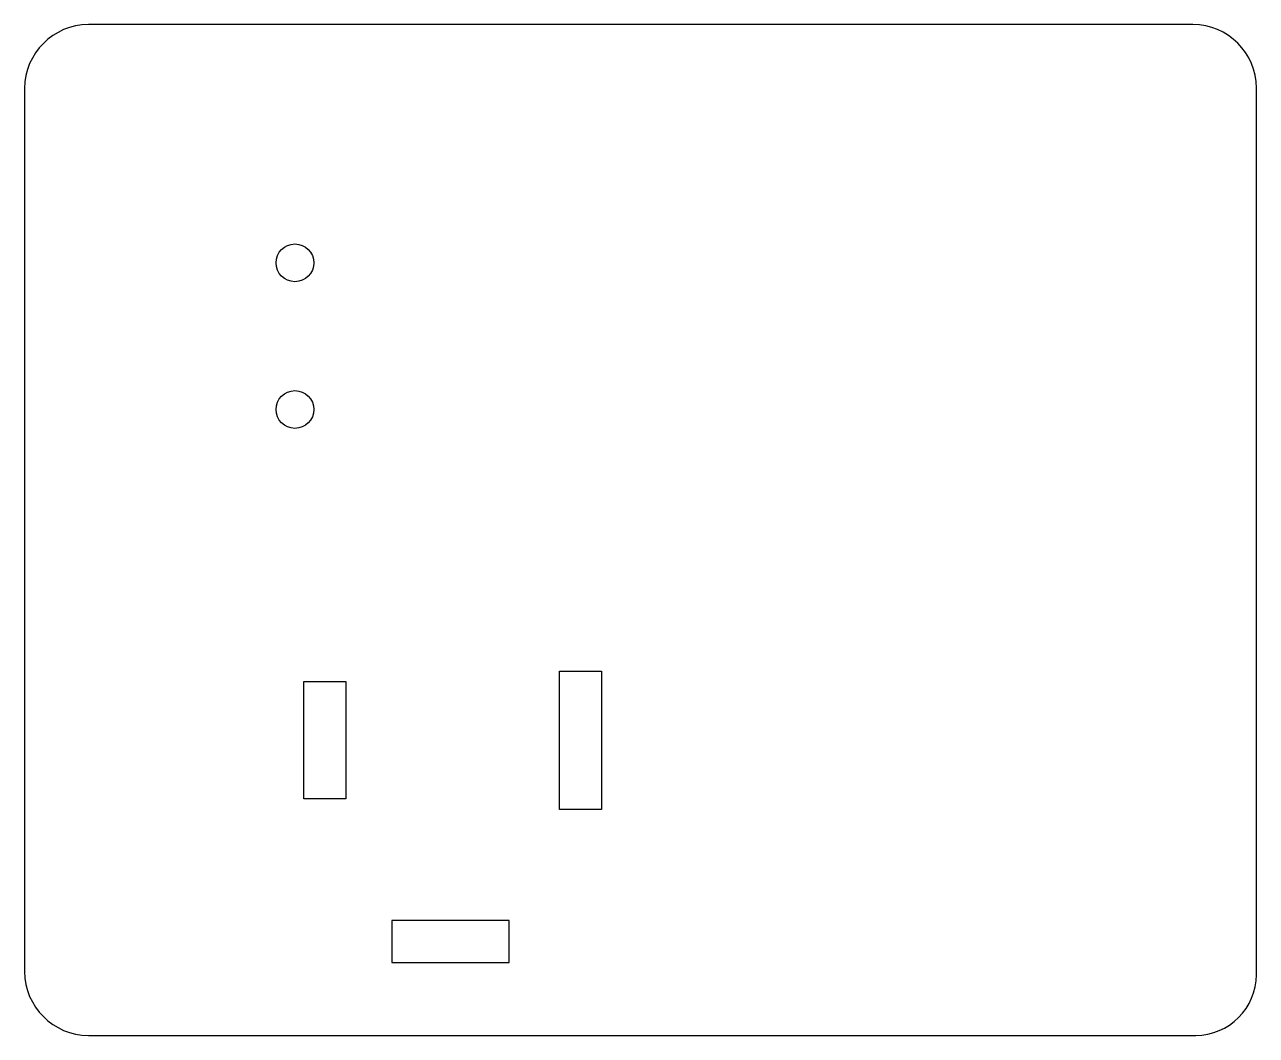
# Model space of a CAD drawing. Extents: x 0 to 29.4, y 0 to 24.1.
import ezdxf

# ---------------------------------------------------------------- set-up
doc = ezdxf.new("R2010")
doc.units = 0
doc.layers.add('20', color=251, linetype='CONTINUOUS')
doc.layers.add('46', color=140, linetype='CONTINUOUS')

msp = doc.modelspace()

# ---------------------------------------------------------------- linework, layer by layer
at = {"layer": '20'}
for p, q in [((27.874, 24.12), (1.524, 24.12)), ((0, 22.596), (0, 1.524)), ((29.388, 1.448), (29.388, 22.606)), ((1.524, 0), (27.94, 0))]:
    msp.add_line(p, q, dxfattribs=at)
for centre in [(6.45, 18.436), (6.45, 14.936)]:
    msp.add_circle(centre, 0.45, dxfattribs=at)
for centre, radius, start, end in [((1.524, 22.596), 1.524, 90, 180), ((27.874, 22.606), 1.514, 0, 90), ((1.524, 1.524), 1.524, 180, 270), ((27.94, 1.448), 1.448, 270, 0)]:
    msp.add_arc(centre, radius, start, end, dxfattribs=at)
at = {"layer": '46'}
for p, q in [((12.76, 5.392), (12.76, 8.692)), ((12.76, 8.692), (13.76, 8.692)), ((13.76, 8.692), (13.76, 5.392)), ((6.66, 5.642), (6.66, 8.442)), ((6.66, 8.442), (7.66, 8.442)), ((7.66, 8.442), (7.66, 5.642)), ((7.66, 5.642), (6.66, 5.642)), ((13.76, 5.392), (12.76, 5.392)), ((11.56, 2.742), (8.76, 2.742)), ((8.76, 2.742), (8.76, 1.742)), ((11.56, 1.742), (11.56, 2.742)), ((8.76, 1.742), (11.56, 1.742))]:
    msp.add_line(p, q, dxfattribs=at)

doc.saveas('drawing.dxf')
